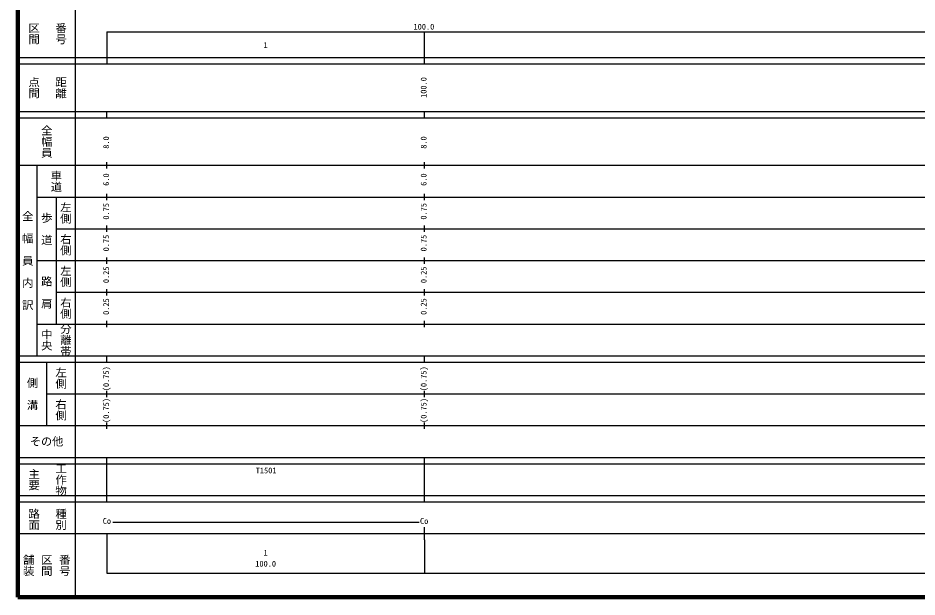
# Model space of a CAD drawing. Units: millimetres on the paper, enlarged 1000 times. Extents: x 40000 to 680000, y 20000 to 380000.
# Drawn here: x 40000 to 323142, y 20000 to 202409 of the extents above; entities that cross this region are included whole.
import ezdxf
from ezdxf.enums import TextEntityAlignment as Align

# ---------------------------------------------------------------- set-up
doc = ezdxf.new("R2010")
doc.units = ezdxf.units.MM
doc.header["$LTSCALE"] = 1000
doc.layers.add('M-TTL', color=2, linetype='Continuous', lineweight=140)
doc.layers.add('M-TTL-BAND', color=7, linetype='Continuous', lineweight=25)
doc.styles.add('@ＭＳ ゴシック', font='')
doc.styles.add('ＭＳ ゴシック', font='')
doc.styles.get('@ＭＳ ゴシック').set_extended_font_data('@MS Gothic')
doc.styles.get('ＭＳ ゴシック').set_extended_font_data('MS Gothic')

msp = doc.modelspace()

# ---------------------------------------------------------------- linework, layer by layer
at = {"layer": 'M-TTL'}
for p, q in [((40000, 380000), (40000, 20000)), ((40000, 20000), (680000, 20000))]:
    msp.add_line(p, q, dxfattribs=at)
at = {"layer": 'M-TTL-BAND'}
for p, q in [((58000, 370000), (58000, 20000)), ((68000, 198000), (579000, 198000)), ((68000, 198000), (68000, 188000)), ((168000, 188000), (168000, 198000)), ((40000, 190000), (579000, 190000)), ((40000, 188000), (579000, 188000)), ((40000, 173000), (579000, 173000)), ((68000, 171000), (68000, 173000)), ((168000, 171000), (168000, 173000)), ((40000, 171000), (579000, 171000)), ((40000, 156000), (579000, 156000)), ((46000, 96000), (46000, 156000)), ((68000, 155000), (68000, 157000)), ((168000, 155000), (168000, 157000)), ((46000, 146000), (579000, 146000)), ((52000, 146000), (52000, 106000)), ((68000, 145000), (68000, 147000)), ((168000, 145000), (168000, 147000)), ((52000, 136000), (579000, 136000)), ((68000, 135000), (68000, 137000)), ((168000, 135000), (168000, 137000)), ((46000, 126000), (579000, 126000)), ((68000, 125000), (68000, 127000)), ((168000, 125000), (168000, 127000)), ((68000, 115000), (68000, 117000)), ((168000, 115000), (168000, 117000)), ((52000, 116000), (579000, 116000)), ((46000, 106000), (579000, 106000)), ((68000, 105000), (68000, 107000)), ((168000, 105000), (168000, 107000)), ((40000, 96000), (579000, 96000)), ((40000, 94000), (579000, 94000)), ((49000, 94000), (49000, 74000)), ((68000, 94000), (68000, 96000)), ((168000, 94000), (168000, 96000)), ((68000, 83000), (68000, 85000)), ((168000, 83000), (168000, 85000)), ((49000, 84000), (579000, 84000)), ((40000, 74000), (579000, 74000)), ((68000, 73000), (68000, 75000)), ((168000, 73000), (168000, 75000)), ((40000, 64000), (579000, 64000)), ((68000, 62000), (68000, 64000)), ((168000, 62000), (168000, 64000)), ((40000, 62000), (579000, 62000)), ((68000, 52000), (68000, 62000)), ((168000, 52000), (168000, 62000)), ((40000, 52000), (579000, 52000)), ((68000, 50000), (68000, 52000)), ((168000, 50000), (168000, 52000)), ((40000, 50000), (579000, 50000)), ((69875, 43608), (166335, 43608)), ((40000, 40000), (579000, 40000)), ((68000, 40000), (68000, 27500)), ((168000, 38000), (168000, 42000)), ((168000, 38000), (168000, 27518)), ((68000, 27500), (579000, 27500))]:
    msp.add_line(p, q, dxfattribs=at)

# ---------------------------------------------------------------- texts
at = {"layer": 'M-TTL-BAND', "style": '@ＭＳ ゴシック'}
for s, p in [('区間', (45000, 197500)), ('番号', (53500, 197500)), ('点間', (45000, 180500)), ('距離', (53500, 180500)), ('全幅員', (49000, 163500)), ('車道', (52000, 151000)), ('全\u3000幅\u3000員\u3000内\u3000訳', (43000, 126000)), ('左側', (55000, 141000)), ('歩\u3000道', (49000, 136000)), ('右側', (55000, 131000)), ('左側', (55000, 121000)), ('路\u3000肩', (49000, 116000)), ('右側', (55000, 111000)), ('分離帯', (55000, 101000)), ('中央', (49000, 101000)), ('左側', (53500, 89000)), ('側\u3000溝', (44500, 84000)), ('右側', (53500, 79000)), ('主要', (45000, 57000)), ('工作物', (53500, 57000)), ('路面', (45000, 44500)), ('種別', (53500, 44500)), ('舗装', (43333, 30000)), ('区間', (49000, 30000)), ('番号', (54667, 30000))]:
    msp.add_text(s, height=2566, rotation=270, dxfattribs=at).set_placement(p, align=Align.MIDDLE_CENTER)
at = {"layer": 'M-TTL-BAND', "style": 'ＭＳ ゴシック'}
for s, p in [('100.0', (167844, 198195)), ('1', (118000, 192405)), ('Co', (68000, 42500)), ('Co', (167913, 42500)), ('1', (118000, 32523)), ('100.0', (118000, 29033))]:
    msp.add_text(s, height=1833, dxfattribs=at).set_placement(p, align=Align.BOTTOM_CENTER)
for s, p in [('100.0', (169217, 180500)), ('8.0', (69217, 163174)), ('8.0', (169217, 163174)), ('6.0', (69217, 151500)), ('6.0', (169217, 151500)), ('0.75', (69217, 141500)), ('0.75', (169217, 141500)), ('0.75', (69217, 131500)), ('0.75', (169217, 131500)), ('0.25', (69217, 121500)), ('0.25', (169217, 121500)), ('0.25', (69217, 111500)), ('0.25', (169217, 111500)), ('(0.75)', (69217, 88764)), ('(0.75)', (169217, 88764)), ('(0.75)', (69217, 78764)), ('(0.75)', (169217, 78764))]:
    msp.add_text(s, height=1833, rotation=90, dxfattribs=at).set_placement(p, align=Align.BOTTOM_CENTER)
msp.add_text('その他', height=2566, dxfattribs=at).set_placement((49000, 69000), align=Align.MIDDLE_CENTER)
msp.add_text('T1501', height=1833, dxfattribs=at).set_placement((114875, 58405), align=Align.BOTTOM_LEFT)

doc.saveas('drawing.dxf')
